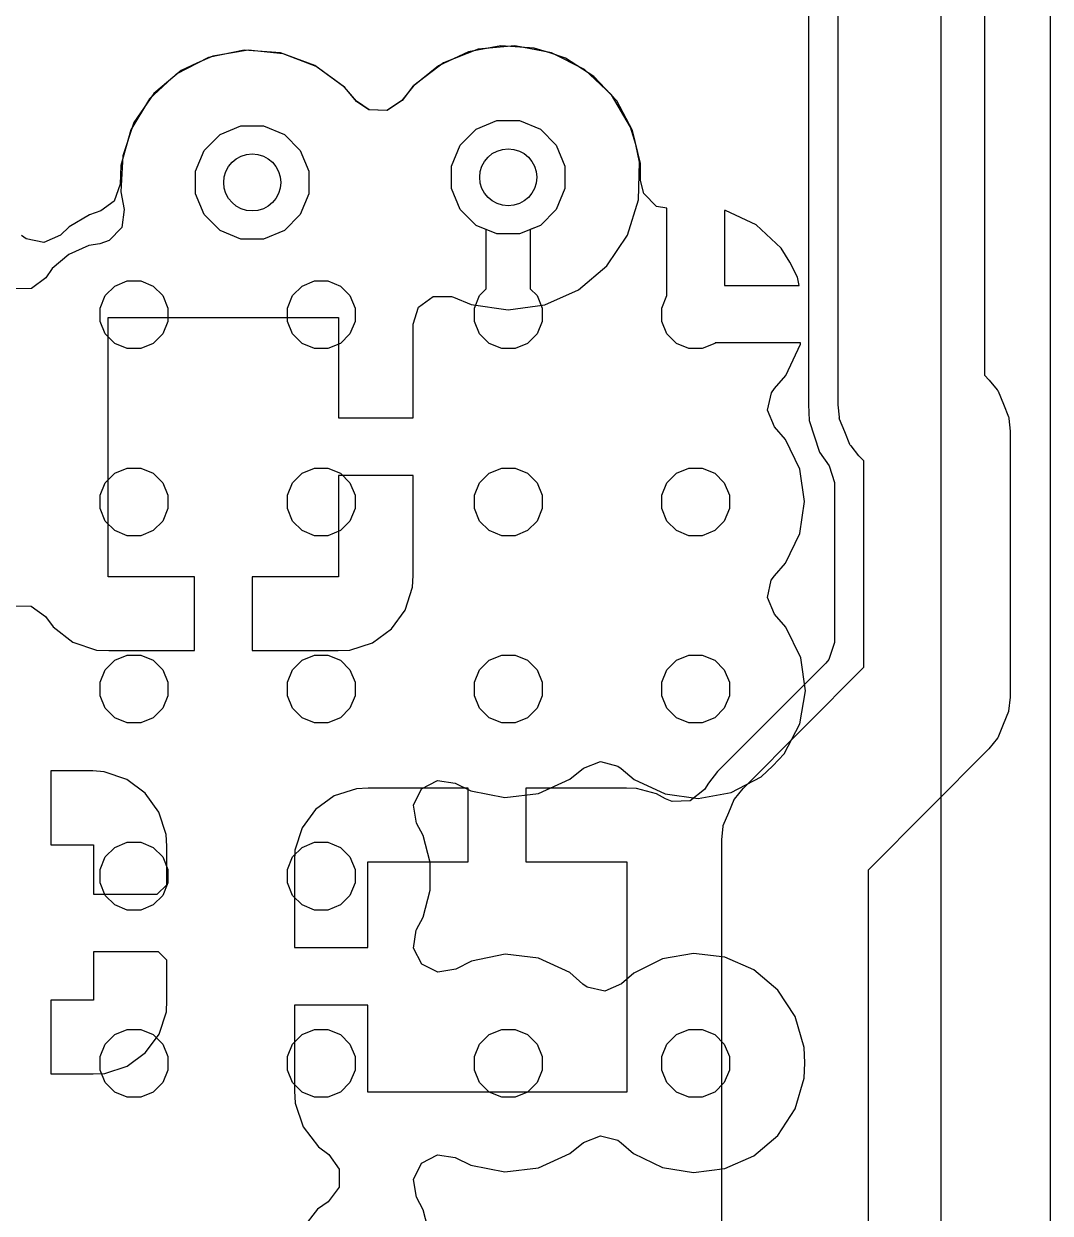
# Model space of a CAD drawing. Header units: inches. Extents: x 3.98 to 8.37, y -7.42 to -0.85.
# Drawn here: x 7.848 to 8.369, y -2.964 to -2.36 of the extents above; entities that cross this region are included whole.
import ezdxf

# ---------------------------------------------------------------- set-up
doc = ezdxf.new("R2010")
doc.units = ezdxf.units.IN
doc.header["$MEASUREMENT"] = 0
for name, color, linetype, true_color in [('Bottom Layer', 153, 'CONTINUOUS', 0x4d7fc4), ('Multi-Layer', 254, 'CONTINUOUS', 0xd0d2cd), ('Top Layer', 13, 'CONTINUOUS', 0xc83434)]:
    doc.layers.add(name, color=color, linetype=linetype, true_color=true_color)

msp = doc.modelspace()

# ---------------------------------------------------------------- linework, layer by layer
at = {"layer": 'Bottom Layer', "linetype": 'CONTINUOUS'}
for p, q in [((8.33576, -2.08725), (8.33576, -2.53808)), ((8.26151, -2.55315), (8.26151, -2.10263)), ((8.24647, -2.11473), (8.24647, -2.55298)), ((8.07874, -2.37261), (8.06123, -2.37949)), ((8.09747, -2.37088), (8.07874, -2.37261)), ((8.11595, -2.37442), (8.09747, -2.37088)), ((7.94406, -2.37623), (7.93594, -2.37966)), ((7.96198, -2.3732), (7.94406, -2.37623)), ((7.9798, -2.37497), (7.96198, -2.3732)), ((7.99653, -2.38138), (7.9798, -2.37497)), ((8.13271, -2.38296), (8.11595, -2.37442)), ((7.92807, -2.38351), (7.91419, -2.39515)), ((7.93594, -2.37966), (7.92807, -2.38351)), ((8.01117, -2.39211), (7.99653, -2.38138)), ((8.06123, -2.37949), (8.0461, -2.39114)), ((8.14643, -2.39583), (8.13271, -2.38296)), ((8.0461, -2.39114), (8.04009, -2.39873)), ((7.91419, -2.39515), (7.9041, -2.40991)), ((8.01712, -2.39913), (8.01117, -2.39211)), ((8.15616, -2.41223), (8.14643, -2.39583)), ((8.02328, -2.40345), (8.01712, -2.39913)), ((8.04009, -2.39873), (8.03245, -2.40382)), ((8.03245, -2.40382), (8.02328, -2.40345)), ((8.07777, -2.41329), (8.08835, -2.4089)), ((8.08835, -2.4089), (8.0998, -2.4089)), ((8.0998, -2.4089), (8.11038, -2.41329)), ((7.9041, -2.40991), (7.89837, -2.42684)), ((7.94783, -2.41592), (7.95841, -2.41154)), ((7.95841, -2.41154), (7.96986, -2.41154)), ((7.96986, -2.41154), (7.98044, -2.41592)), ((8.06968, -2.42138), (8.07777, -2.41329)), ((8.11038, -2.41329), (8.11847, -2.42138)), ((8.15875, -2.42098), (8.15616, -2.41223)), ((7.93974, -2.42401), (7.94783, -2.41592)), ((7.98044, -2.41592), (7.98853, -2.42401)), ((8.0653, -2.43196), (8.06968, -2.42138)), ((8.11847, -2.42138), (8.12285, -2.43196)), ((8.1607, -2.42995), (8.15875, -2.42098)), ((7.89837, -2.42684), (7.89741, -2.44499)), ((7.93535, -2.43459), (7.93974, -2.42401)), ((7.98853, -2.42401), (7.99291, -2.43459)), ((8.0653, -2.44341), (8.0653, -2.43196)), ((8.12285, -2.43196), (8.12285, -2.44341)), ((8.16024, -2.44906), (8.1607, -2.42995)), ((7.93535, -2.44604), (7.93535, -2.43459)), ((7.99291, -2.43459), (7.99291, -2.44604)), ((7.89741, -2.44499), (7.89908, -2.45407)), ((8.06968, -2.45399), (8.0653, -2.44341)), ((8.12285, -2.44341), (8.11847, -2.45399)), ((7.93974, -2.45662), (7.93535, -2.44604)), ((7.99291, -2.44604), (7.98853, -2.45662)), ((8.15457, -2.46698), (8.16024, -2.44906)), ((7.89908, -2.45407), (7.89787, -2.46317)), ((7.94783, -2.46471), (7.93974, -2.45662)), ((7.98853, -2.45662), (7.98044, -2.46471)), ((8.07777, -2.46208), (8.06968, -2.45399)), ((8.11847, -2.45399), (8.11038, -2.46208)), ((7.89787, -2.46317), (7.89154, -2.46982)), ((8.08835, -2.46646), (8.07777, -2.46208)), ((8.11038, -2.46208), (8.0998, -2.46646)), ((7.95841, -2.46909), (7.94783, -2.46471)), ((7.96986, -2.46909), (7.95841, -2.46909)), ((7.98044, -2.46471), (7.96986, -2.46909)), ((8.0998, -2.46646), (8.08835, -2.46646)), ((8.14416, -2.48261), (8.15457, -2.46698)), ((7.88123, -2.47232), (7.87108, -2.4768)), ((7.88683, -2.47142), (7.88123, -2.47232)), ((7.89154, -2.46982), (7.88683, -2.47142)), ((7.87108, -2.4768), (7.86263, -2.48399)), ((7.86263, -2.48399), (7.85938, -2.48864)), ((8.1298, -2.49473), (8.14416, -2.48261)), ((7.85938, -2.48864), (7.85206, -2.49418)), ((7.85206, -2.49418), (7.84288, -2.49435)), ((8.04859, -2.50357), (8.05601, -2.49818)), ((8.05601, -2.49818), (8.06519, -2.49818)), ((8.06519, -2.49818), (8.06626, -2.49857)), ((8.06626, -2.49857), (8.07519, -2.50225)), ((8.11265, -2.50239), (8.1298, -2.49473)), ((8.04575, -2.5123), (8.04859, -2.50357)), ((8.07519, -2.50225), (8.09404, -2.50498)), ((8.09404, -2.50498), (8.11265, -2.50239)), ((7.89105, -2.64049), (7.89105, -2.50894)), ((7.89105, -2.50894), (8.00798, -2.50894)), ((8.00798, -2.50894), (8.00798, -2.5598)), ((8.04575, -2.55985), (8.04575, -2.5123)), ((8.33576, -2.53808), (8.33825, -2.54064)), ((8.33825, -2.54064), (8.34221, -2.5456)), ((8.34221, -2.5456), (8.34251, -2.5459)), ((8.34251, -2.5459), (8.34257, -2.54606)), ((8.34257, -2.54606), (8.34279, -2.54633)), ((8.34279, -2.54633), (8.34538, -2.55283)), ((8.24647, -2.55298), (8.24674, -2.56119)), ((8.26213, -2.55947), (8.26151, -2.55315)), ((8.34538, -2.55283), (8.34805, -2.55928)), ((8.00798, -2.5598), (8.04526, -2.5598)), ((8.04526, -2.5598), (8.04575, -2.55985)), ((8.26212, -2.55989), (8.26213, -2.55947)), ((8.26219, -2.56005), (8.26212, -2.55989)), ((8.26222, -2.5604), (8.26219, -2.56005)), ((8.34805, -2.55928), (8.34809, -2.55963)), ((8.34809, -2.55963), (8.34815, -2.55979)), ((8.34815, -2.55979), (8.34814, -2.56021)), ((8.34814, -2.56021), (8.34877, -2.56653)), ((8.24674, -2.56119), (8.25209, -2.57724)), ((8.26489, -2.56685), (8.26222, -2.5604)), ((8.26748, -2.57335), (8.26489, -2.56685)), ((8.34877, -2.56653), (8.34877, -2.70166)), ((8.25209, -2.57724), (8.25694, -2.58418)), ((8.2677, -2.57362), (8.26748, -2.57335)), ((8.26776, -2.57378), (8.2677, -2.57362)), ((8.26806, -2.57408), (8.26776, -2.57378)), ((8.27202, -2.57904), (8.26806, -2.57408)), ((8.25694, -2.58418), (8.25962, -2.59269)), ((8.27451, -2.58161), (8.27202, -2.57904)), ((8.27451, -2.68635), (8.27451, -2.58161)), ((8.04526, -2.58904), (8.00798, -2.58904)), ((8.00798, -2.58904), (8.00798, -2.64049)), ((8.04575, -2.58899), (8.04526, -2.58904)), ((8.04575, -2.6399), (8.04575, -2.58899)), ((8.25962, -2.59269), (8.25962, -2.67381)), ((7.9349, -2.64049), (7.89105, -2.64049)), ((7.9349, -2.67796), (7.9349, -2.64049)), ((8.00798, -2.64049), (7.96413, -2.64049)), ((7.96413, -2.64049), (7.96413, -2.67796)), ((8.04552, -2.64584), (8.04575, -2.6399)), ((8.04176, -2.65741), (8.04552, -2.64584)), ((7.84276, -2.65526), (7.85194, -2.65535)), ((7.85194, -2.65535), (7.85922, -2.66071)), ((7.85922, -2.66071), (7.86304, -2.66597)), ((8.03479, -2.667), (8.04176, -2.65741)), ((7.86304, -2.66597), (7.87308, -2.67368)), ((8.0252, -2.67397), (8.03479, -2.667)), ((7.87308, -2.67368), (7.88511, -2.67772)), ((8.01363, -2.67773), (8.0252, -2.67397)), ((8.25962, -2.67381), (8.25678, -2.68254)), ((7.88511, -2.67772), (7.89134, -2.67796)), ((7.89134, -2.67796), (7.9349, -2.67796)), ((7.96413, -2.67796), (8.00769, -2.67796)), ((8.00769, -2.67796), (8.01363, -2.67773)), ((8.25527, -2.68431), (8.2028, -2.73679)), ((8.21332, -2.74791), (8.27451, -2.68635)), ((8.25678, -2.68254), (8.25527, -2.68431)), ((8.34877, -2.70166), (8.34807, -2.70868)), ((8.34805, -2.7089), (8.34531, -2.71553)), ((8.34806, -2.70882), (8.34805, -2.7089)), ((8.34807, -2.70879), (8.34806, -2.70882)), ((8.34807, -2.70868), (8.34807, -2.70879)), ((8.34531, -2.71553), (8.34257, -2.72219)), ((8.34243, -2.72236), (8.33797, -2.72783)), ((8.34251, -2.72228), (8.34243, -2.72236)), ((8.34252, -2.72225), (8.34251, -2.72228)), ((8.34257, -2.72219), (8.34252, -2.72225)), ((8.33797, -2.72783), (8.27678, -2.78939)), ((7.88328, -2.73909), (7.86182, -2.73909)), ((7.86182, -2.73909), (7.86182, -2.77657)), ((7.88898, -2.73945), (7.88328, -2.73909)), ((7.90039, -2.74338), (7.88898, -2.73945)), ((8.20036, -2.73937), (8.19568, -2.7453)), ((8.2028, -2.73679), (8.20036, -2.73937)), ((7.90985, -2.7504), (7.90039, -2.74338)), ((8.19568, -2.7453), (8.1936, -2.74847)), ((7.91674, -2.75995), (7.90985, -2.7504)), ((8.00572, -2.75177), (7.99631, -2.75861)), ((8.01707, -2.74809), (8.00572, -2.75177)), ((8.02289, -2.74786), (8.01707, -2.74809)), ((8.07376, -2.74786), (8.02289, -2.74786)), ((8.07376, -2.78519), (8.07376, -2.74786)), ((8.15407, -2.74786), (8.10299, -2.74786)), ((8.10299, -2.74786), (8.10299, -2.78519)), ((8.15923, -2.74791), (8.15407, -2.74786)), ((8.1693, -2.75062), (8.15923, -2.74791)), ((8.17382, -2.75321), (8.1693, -2.75062)), ((8.17727, -2.75464), (8.17382, -2.75321)), ((8.1936, -2.74847), (8.18644, -2.75421)), ((8.20598, -2.76022), (8.20872, -2.75355)), ((8.20872, -2.75355), (8.20877, -2.75349)), ((8.20877, -2.75349), (8.20879, -2.75346)), ((8.20879, -2.75346), (8.20886, -2.75338)), ((8.20886, -2.75338), (8.21332, -2.74791)), ((7.99631, -2.75861), (7.98947, -2.76802)), ((8.18644, -2.75421), (8.17727, -2.75464)), ((7.92051, -2.7714), (7.91674, -2.75995)), ((8.20324, -2.76684), (8.20598, -2.76022)), ((7.92078, -2.77721), (7.92051, -2.7714)), ((7.98947, -2.76802), (7.98579, -2.77936)), ((8.20253, -2.77408), (8.20322, -2.76706)), ((8.20322, -2.76695), (8.20323, -2.76691)), ((8.20322, -2.76706), (8.20322, -2.76695)), ((8.20323, -2.76691), (8.20324, -2.76684)), ((7.86182, -2.77657), (7.88352, -2.77657)), ((7.88352, -2.77657), (7.88352, -2.80171)), ((7.92078, -2.78519), (7.92078, -2.77721)), ((8.20253, -3.58778), (8.20253, -2.77408)), ((7.98579, -2.77936), (7.98556, -2.78519)), ((7.92078, -2.79685), (7.92078, -2.78519)), ((7.98556, -2.78519), (7.98556, -2.82875)), ((8.02275, -2.82875), (8.02275, -2.78519)), ((8.02275, -2.78519), (8.07376, -2.78519)), ((8.10299, -2.78519), (8.15429, -2.78519)), ((8.15429, -2.78519), (8.15429, -2.90212)), ((8.27678, -2.78939), (8.27678, -3.9833)), ((7.88352, -2.80171), (7.91592, -2.80171)), ((7.91592, -2.80171), (7.92078, -2.79685)), ((7.91651, -2.83094), (7.88352, -2.83094)), ((7.88352, -2.83094), (7.88352, -2.8555)), ((7.92078, -2.83521), (7.91651, -2.83094)), ((7.98556, -2.82875), (8.02275, -2.82875)), ((7.92078, -2.8555), (7.92078, -2.83521)), ((7.88352, -2.8555), (7.86182, -2.8555)), ((7.86182, -2.8555), (7.86182, -2.89283)), ((7.92055, -2.86132), (7.92078, -2.8555)), ((7.91687, -2.87267), (7.92055, -2.86132)), ((8.02275, -2.85798), (7.98556, -2.85798)), ((7.98556, -2.85798), (7.98556, -2.90149)), ((8.02275, -2.90212), (8.02275, -2.85798)), ((7.91003, -2.88208), (7.91687, -2.87267)), ((7.90062, -2.88891), (7.91003, -2.88208)), ((7.88928, -2.8926), (7.90062, -2.88891)), ((7.86182, -2.89283), (7.88345, -2.89283)), ((7.88345, -2.89283), (7.88928, -2.8926)), ((7.98556, -2.90149), (7.98584, -2.90767)), ((8.15429, -2.90212), (8.02275, -2.90212)), ((7.98584, -2.90767), (7.98996, -2.91973)), ((7.98996, -2.91973), (7.99768, -2.92986)), ((7.99768, -2.92986), (8.00292, -2.93373)), ((8.00292, -2.93373), (8.00826, -2.9412)), ((8.00826, -2.9412), (8.00819, -2.95038)), ((8.00819, -2.95038), (8.00273, -2.95776)), ((8.00258, -2.95787), (7.9973, -2.96154)), ((8.00273, -2.95776), (8.00258, -2.95787)), ((7.9973, -2.96154), (7.98959, -2.97144))]:
    msp.add_line(p, q, dxfattribs=at)
at = {"layer": 'Bottom Layer'}
for centre in [(7.96413, -2.44031), (8.09407, -2.43768)]:
    msp.add_circle(centre, 0.01447, dxfattribs=at)
at = {"layer": 'Multi-Layer', "linetype": 'CONTINUOUS'}
msp.add_line((8.36916, -1.24732), (8.36916, -7.02068), dxfattribs=at)
at = {"layer": 'Top Layer', "linetype": 'CONTINUOUS'}
for p, q in [((8.3137, -1.28305), (8.3137, -4.09746)), ((7.96007, -2.37316), (7.94197, -2.37681)), ((7.97848, -2.37456), (7.96007, -2.37316)), ((8.09033, -2.3709), (8.07382, -2.37397)), ((8.10729, -2.37205), (8.09033, -2.3709)), ((8.11519, -2.37441), (8.10729, -2.37205)), ((7.94197, -2.37681), (7.92554, -2.38525)), ((7.99583, -2.38091), (7.97848, -2.37456)), ((8.07382, -2.37397), (8.0586, -2.38105)), ((8.12305, -2.3772), (8.11519, -2.37441)), ((8.13757, -2.38645), (8.12305, -2.3772)), ((7.92554, -2.38525), (7.91202, -2.39782)), ((8.01099, -2.39186), (7.99583, -2.38091)), ((8.0586, -2.38105), (8.04545, -2.39183)), ((8.14911, -2.39891), (8.13757, -2.38645)), ((8.0171, -2.3991), (8.01099, -2.39186)), ((8.04545, -2.39183), (8.04018, -2.39862)), ((7.91202, -2.39782), (7.90242, -2.4136)), ((8.02342, -2.40349), (8.0171, -2.3991)), ((8.04018, -2.39862), (8.03259, -2.40378)), ((8.15713, -2.41389), (8.14911, -2.39891)), ((8.03259, -2.40378), (8.02342, -2.40349)), ((8.07777, -2.41329), (8.08835, -2.4089)), ((8.08835, -2.4089), (8.0998, -2.4089)), ((8.0998, -2.4089), (8.11038, -2.41329)), ((7.90242, -2.4136), (7.8974, -2.43163)), ((7.94783, -2.41592), (7.95841, -2.41154)), ((7.95841, -2.41154), (7.96986, -2.41154)), ((7.96986, -2.41154), (7.98044, -2.41592)), ((8.06968, -2.42138), (8.07777, -2.41329)), ((8.11038, -2.41329), (8.11847, -2.42138)), ((8.16114, -2.43063), (8.15713, -2.41389)), ((7.93974, -2.42401), (7.94783, -2.41592)), ((7.98044, -2.41592), (7.98853, -2.42401)), ((8.0653, -2.43196), (8.06968, -2.42138)), ((8.11847, -2.42138), (8.12285, -2.43196)), ((7.93535, -2.43459), (7.93974, -2.42401)), ((7.98853, -2.42401), (7.99291, -2.43459)), ((7.8974, -2.43163), (7.89713, -2.44111)), ((8.0653, -2.44341), (8.0653, -2.43196)), ((8.12285, -2.43196), (8.12285, -2.44341)), ((8.16122, -2.43936), (8.16114, -2.43063)), ((7.93535, -2.44604), (7.93535, -2.43459)), ((7.99291, -2.43459), (7.99291, -2.44604)), ((8.16284, -2.44596), (8.16122, -2.43936)), ((7.89713, -2.44111), (7.89404, -2.44975)), ((8.06968, -2.45399), (8.0653, -2.44341)), ((8.12285, -2.44341), (8.11847, -2.45399)), ((7.89404, -2.44975), (7.88723, -2.45468)), ((7.93974, -2.45662), (7.93535, -2.44604)), ((7.99291, -2.44604), (7.98853, -2.45662)), ((8.16933, -2.45245), (8.16284, -2.44596)), ((7.88154, -2.45669), (7.87118, -2.46291)), ((7.88723, -2.45468), (7.88154, -2.45669)), ((7.94783, -2.46471), (7.93974, -2.45662)), ((7.98853, -2.45662), (7.98044, -2.46471)), ((8.07777, -2.46208), (8.06968, -2.45399)), ((8.11847, -2.45399), (8.11038, -2.46208)), ((8.17461, -2.45329), (8.16933, -2.45245)), ((8.17461, -2.49257), (8.17461, -2.45329)), ((8.20441, -2.45458), (8.20384, -2.45451)), ((8.20384, -2.45451), (8.20384, -2.49257)), ((8.21991, -2.46178), (8.20441, -2.45458)), ((7.87118, -2.46291), (7.86672, -2.46699)), ((8.08293, -2.46422), (8.07777, -2.46208)), ((8.11038, -2.46208), (8.10522, -2.46422)), ((8.23261, -2.47363), (8.21991, -2.46178)), ((7.84937, -2.46894), (7.84697, -2.46724)), ((7.85837, -2.47078), (7.84937, -2.46894)), ((7.86672, -2.46699), (7.85837, -2.47078)), ((7.95841, -2.46909), (7.94783, -2.46471)), ((7.96986, -2.46909), (7.95841, -2.46909)), ((7.98044, -2.46471), (7.96986, -2.46909)), ((8.08293, -2.49437), (8.08293, -2.46422)), ((8.10522, -2.46422), (8.10522, -2.49422)), ((8.23692, -2.48081), (8.23261, -2.47363)), ((8.24082, -2.48832), (8.23692, -2.48081)), ((7.88955, -2.49773), (7.89439, -2.49289)), ((7.89439, -2.49289), (7.90071, -2.49027)), ((7.90071, -2.49027), (7.90755, -2.49027)), ((7.90755, -2.49027), (7.91388, -2.49289)), ((7.91388, -2.49289), (7.91872, -2.49773)), ((7.98456, -2.49773), (7.9894, -2.49289)), ((7.9894, -2.49289), (7.99572, -2.49027)), ((7.99572, -2.49027), (8.00256, -2.49027)), ((8.00256, -2.49027), (8.00888, -2.49289)), ((8.00888, -2.49289), (8.01372, -2.49773)), ((8.17461, -2.49769), (8.17461, -2.49257)), ((8.20384, -2.49257), (8.24169, -2.49257)), ((8.24169, -2.49257), (8.24082, -2.48832)), ((7.88693, -2.50406), (7.88955, -2.49773)), ((7.91872, -2.49773), (7.92134, -2.50406)), ((7.98194, -2.50406), (7.98456, -2.49773)), ((8.01372, -2.49773), (8.01634, -2.50406)), ((8.07694, -2.50406), (8.07956, -2.49773)), ((8.07956, -2.49773), (8.08293, -2.49437)), ((8.10522, -2.49422), (8.10873, -2.49773)), ((8.10873, -2.49773), (8.11135, -2.50406)), ((8.17195, -2.50406), (8.17457, -2.49773)), ((8.17457, -2.49773), (8.17461, -2.49769)), ((7.88693, -2.5109), (7.88693, -2.50406)), ((7.92134, -2.50406), (7.92134, -2.5109)), ((7.98194, -2.5109), (7.98194, -2.50406)), ((8.01634, -2.50406), (8.01634, -2.5109)), ((8.07694, -2.5109), (8.07694, -2.50406)), ((8.11135, -2.50406), (8.11135, -2.5109)), ((8.17195, -2.5109), (8.17195, -2.50406)), ((7.88955, -2.51722), (7.88693, -2.5109)), ((7.92134, -2.5109), (7.91872, -2.51722)), ((7.98456, -2.51722), (7.98194, -2.5109)), ((8.01634, -2.5109), (8.01372, -2.51722)), ((8.07956, -2.51722), (8.07694, -2.5109)), ((8.11135, -2.5109), (8.10873, -2.51722)), ((8.17457, -2.51722), (8.17195, -2.5109)), ((7.89439, -2.52206), (7.88955, -2.51722)), ((7.91872, -2.51722), (7.91388, -2.52206)), ((7.9894, -2.52206), (7.98456, -2.51722)), ((8.01372, -2.51722), (8.00888, -2.52206)), ((8.0844, -2.52206), (8.07956, -2.51722)), ((8.10873, -2.51722), (8.10389, -2.52206)), ((8.17941, -2.52206), (8.17457, -2.51722)), ((7.90071, -2.52468), (7.89439, -2.52206)), ((7.91388, -2.52206), (7.90755, -2.52468)), ((7.99572, -2.52468), (7.9894, -2.52206)), ((8.00888, -2.52206), (8.00256, -2.52468)), ((8.09073, -2.52468), (8.0844, -2.52206)), ((8.10389, -2.52206), (8.09757, -2.52468)), ((8.18573, -2.52468), (8.17941, -2.52206)), ((8.1989, -2.52206), (8.19258, -2.52468)), ((8.19916, -2.5218), (8.1989, -2.52206)), ((8.24243, -2.5218), (8.19916, -2.5218)), ((8.23501, -2.53825), (8.24235, -2.52245)), ((8.24235, -2.52245), (8.24243, -2.5218)), ((7.90755, -2.52468), (7.90071, -2.52468)), ((8.00256, -2.52468), (7.99572, -2.52468)), ((8.09757, -2.52468), (8.09073, -2.52468)), ((8.19258, -2.52468), (8.18573, -2.52468)), ((8.22919, -2.54493), (8.23501, -2.53825)), ((8.22559, -2.55597), (8.22766, -2.54703)), ((8.22766, -2.54703), (8.22919, -2.54493)), ((8.22917, -2.56442), (8.22559, -2.55597)), ((8.23474, -2.57084), (8.22917, -2.56442)), ((8.242, -2.58591), (8.23474, -2.57084)), ((7.88955, -2.59274), (7.89439, -2.5879)), ((7.89439, -2.5879), (7.90071, -2.58528)), ((7.90071, -2.58528), (7.90755, -2.58528)), ((7.90755, -2.58528), (7.91388, -2.5879)), ((7.91388, -2.5879), (7.91872, -2.59274)), ((7.98456, -2.59274), (7.9894, -2.5879)), ((7.9894, -2.5879), (7.99572, -2.58528)), ((7.99572, -2.58528), (8.00256, -2.58528)), ((8.00256, -2.58528), (8.00888, -2.5879)), ((8.00888, -2.5879), (8.01372, -2.59274)), ((8.07956, -2.59274), (8.0844, -2.5879)), ((8.0844, -2.5879), (8.09073, -2.58528)), ((8.09073, -2.58528), (8.09757, -2.58528)), ((8.09757, -2.58528), (8.10389, -2.5879)), ((8.10389, -2.5879), (8.10873, -2.59274)), ((8.17457, -2.59274), (8.17941, -2.5879)), ((8.17941, -2.5879), (8.18573, -2.58528)), ((8.18573, -2.58528), (8.19258, -2.58528)), ((8.19258, -2.58528), (8.1989, -2.5879)), ((8.1989, -2.5879), (8.20374, -2.59274)), ((8.24446, -2.60219), (8.242, -2.58591)), ((7.88693, -2.59906), (7.88955, -2.59274)), ((7.91872, -2.59274), (7.92134, -2.59906)), ((7.98194, -2.59906), (7.98456, -2.59274)), ((8.01372, -2.59274), (8.01634, -2.59906)), ((8.07694, -2.59906), (8.07956, -2.59274)), ((8.10873, -2.59274), (8.11135, -2.59906)), ((8.17195, -2.59906), (8.17457, -2.59274)), ((8.20374, -2.59274), (8.20636, -2.59906)), ((7.88693, -2.60591), (7.88693, -2.59906)), ((7.92134, -2.59906), (7.92134, -2.60591)), ((7.98194, -2.60591), (7.98194, -2.59906)), ((8.01634, -2.59906), (8.01634, -2.60591)), ((8.07694, -2.60591), (8.07694, -2.59906)), ((8.11135, -2.59906), (8.11135, -2.60591)), ((8.17195, -2.60591), (8.17195, -2.59906)), ((8.20636, -2.59906), (8.20636, -2.60591)), ((8.242, -2.61848), (8.24446, -2.60219)), ((7.88955, -2.61223), (7.88693, -2.60591)), ((7.92134, -2.60591), (7.91872, -2.61223)), ((7.98456, -2.61223), (7.98194, -2.60591)), ((8.01634, -2.60591), (8.01372, -2.61223)), ((8.07956, -2.61223), (8.07694, -2.60591)), ((8.11135, -2.60591), (8.10873, -2.61223)), ((8.17457, -2.61223), (8.17195, -2.60591)), ((8.20636, -2.60591), (8.20374, -2.61223)), ((7.89439, -2.61707), (7.88955, -2.61223)), ((7.91872, -2.61223), (7.91388, -2.61707)), ((7.9894, -2.61707), (7.98456, -2.61223)), ((8.01372, -2.61223), (8.00888, -2.61707)), ((8.0844, -2.61707), (8.07956, -2.61223)), ((8.10873, -2.61223), (8.10389, -2.61707)), ((8.17941, -2.61707), (8.17457, -2.61223)), ((8.20374, -2.61223), (8.1989, -2.61707)), ((7.90071, -2.61969), (7.89439, -2.61707)), ((7.90755, -2.61969), (7.90071, -2.61969)), ((7.91388, -2.61707), (7.90755, -2.61969)), ((7.99572, -2.61969), (7.9894, -2.61707)), ((8.00256, -2.61969), (7.99572, -2.61969)), ((8.00888, -2.61707), (8.00256, -2.61969)), ((8.09073, -2.61969), (8.0844, -2.61707)), ((8.09757, -2.61969), (8.09073, -2.61969)), ((8.10389, -2.61707), (8.09757, -2.61969)), ((8.18573, -2.61969), (8.17941, -2.61707)), ((8.19258, -2.61969), (8.18573, -2.61969)), ((8.1989, -2.61707), (8.19258, -2.61969)), ((8.23474, -2.63354), (8.242, -2.61848)), ((8.22917, -2.63996), (8.23474, -2.63354)), ((8.2256, -2.65109), (8.2276, -2.64213)), ((8.2276, -2.64213), (8.22917, -2.63996)), ((8.22924, -2.65952), (8.2256, -2.65109)), ((8.23504, -2.66609), (8.22924, -2.65952)), ((8.24253, -2.6816), (8.23504, -2.66609)), ((7.89439, -2.68291), (7.90071, -2.68029)), ((7.90071, -2.68029), (7.90755, -2.68029)), ((7.90755, -2.68029), (7.91388, -2.68291)), ((7.9894, -2.68291), (7.99572, -2.68029)), ((7.99572, -2.68029), (8.00256, -2.68029)), ((8.00256, -2.68029), (8.00888, -2.68291)), ((8.0844, -2.68291), (8.09073, -2.68029)), ((8.09073, -2.68029), (8.09757, -2.68029)), ((8.09757, -2.68029), (8.10389, -2.68291)), ((8.17941, -2.68291), (8.18573, -2.68029)), ((8.18573, -2.68029), (8.19258, -2.68029)), ((8.19258, -2.68029), (8.1989, -2.68291)), ((7.88955, -2.68775), (7.89439, -2.68291)), ((7.91388, -2.68291), (7.91872, -2.68775)), ((7.98456, -2.68775), (7.9894, -2.68291)), ((8.00888, -2.68291), (8.01372, -2.68775)), ((8.07956, -2.68775), (8.0844, -2.68291)), ((8.10389, -2.68291), (8.10873, -2.68775)), ((8.17457, -2.68775), (8.17941, -2.68291)), ((8.1989, -2.68291), (8.20374, -2.68775)), ((8.2449, -2.69838), (8.24253, -2.6816)), ((7.88693, -2.69407), (7.88955, -2.68775)), ((7.91872, -2.68775), (7.92134, -2.69407)), ((7.98194, -2.69407), (7.98456, -2.68775)), ((8.01372, -2.68775), (8.01634, -2.69407)), ((8.07694, -2.69407), (8.07956, -2.68775)), ((8.10873, -2.68775), (8.11135, -2.69407)), ((8.17195, -2.69407), (8.17457, -2.68775)), ((8.20374, -2.68775), (8.20636, -2.69407)), ((7.88693, -2.70091), (7.88693, -2.69407)), ((7.92134, -2.69407), (7.92134, -2.70091)), ((7.98194, -2.70091), (7.98194, -2.69407)), ((8.01634, -2.69407), (8.01634, -2.70091)), ((8.07694, -2.70091), (8.07694, -2.69407)), ((8.11135, -2.69407), (8.11135, -2.70091)), ((8.17195, -2.70091), (8.17195, -2.69407)), ((8.20636, -2.69407), (8.20636, -2.70091)), ((8.24203, -2.71507), (8.2449, -2.69838)), ((7.88955, -2.70724), (7.88693, -2.70091)), ((7.92134, -2.70091), (7.91872, -2.70724)), ((7.98456, -2.70724), (7.98194, -2.70091)), ((8.01634, -2.70091), (8.01372, -2.70724)), ((8.07956, -2.70724), (8.07694, -2.70091)), ((8.11135, -2.70091), (8.10873, -2.70724)), ((8.17457, -2.70724), (8.17195, -2.70091)), ((8.20636, -2.70091), (8.20374, -2.70724)), ((7.89439, -2.71208), (7.88955, -2.70724)), ((7.91872, -2.70724), (7.91388, -2.71208)), ((7.9894, -2.71208), (7.98456, -2.70724)), ((8.01372, -2.70724), (8.00888, -2.71208)), ((8.0844, -2.71208), (8.07956, -2.70724)), ((8.10873, -2.70724), (8.10389, -2.71208)), ((8.17941, -2.71208), (8.17457, -2.70724)), ((8.20374, -2.70724), (8.1989, -2.71208)), ((7.90071, -2.71469), (7.89439, -2.71208)), ((7.90755, -2.71469), (7.90071, -2.71469)), ((7.91388, -2.71208), (7.90755, -2.71469)), ((7.99572, -2.71469), (7.9894, -2.71208)), ((8.00256, -2.71469), (7.99572, -2.71469)), ((8.00888, -2.71208), (8.00256, -2.71469)), ((8.09073, -2.71469), (8.0844, -2.71208)), ((8.09757, -2.71469), (8.09073, -2.71469)), ((8.10389, -2.71208), (8.09757, -2.71469)), ((8.18573, -2.71469), (8.17941, -2.71208)), ((8.19258, -2.71469), (8.18573, -2.71469)), ((8.1989, -2.71208), (8.19258, -2.71469)), ((8.23407, -2.73035), (8.24203, -2.71507)), ((8.13228, -2.73763), (8.14082, -2.73426)), ((8.14082, -2.73426), (8.1497, -2.73656)), ((8.22839, -2.73641), (8.23407, -2.73035)), ((8.12539, -2.7433), (8.13228, -2.73763)), ((8.1497, -2.73656), (8.15137, -2.73779)), ((8.15137, -2.73779), (8.15803, -2.74348)), ((8.22239, -2.74208), (8.22839, -2.73641)), ((8.04997, -2.74822), (8.05809, -2.74395)), ((8.05809, -2.74395), (8.06717, -2.74527)), ((8.06717, -2.74527), (8.06719, -2.74528)), ((8.06719, -2.74528), (8.07516, -2.74922)), ((8.10942, -2.7505), (8.12539, -2.7433)), ((8.15803, -2.74348), (8.17364, -2.75077)), ((8.20716, -2.75003), (8.22239, -2.74208)), ((8.04591, -2.75646), (8.04997, -2.74822)), ((8.07516, -2.74922), (8.09233, -2.75251)), ((8.09233, -2.75251), (8.10942, -2.7505)), ((8.17364, -2.75077), (8.19046, -2.75299)), ((8.19046, -2.75299), (8.20716, -2.75003)), ((8.04746, -2.7655), (8.04591, -2.75646)), ((8.05082, -2.77188), (8.04746, -2.7655)), ((7.89439, -2.77791), (7.90071, -2.7753)), ((7.90071, -2.7753), (7.90755, -2.7753)), ((7.90755, -2.7753), (7.91388, -2.77791)), ((7.9894, -2.77791), (7.99572, -2.7753)), ((7.99572, -2.7753), (8.00256, -2.7753)), ((8.00256, -2.7753), (8.00888, -2.77791)), ((8.05443, -2.7856), (8.05082, -2.77188)), ((7.88693, -2.78908), (7.88955, -2.78275)), ((7.88955, -2.78275), (7.89439, -2.77791)), ((7.91388, -2.77791), (7.91872, -2.78275)), ((7.91872, -2.78275), (7.92134, -2.78908)), ((7.98194, -2.78908), (7.98456, -2.78275)), ((7.98456, -2.78275), (7.9894, -2.77791)), ((8.00888, -2.77791), (8.01372, -2.78275)), ((8.01372, -2.78275), (8.01634, -2.78908)), ((7.88693, -2.79592), (7.88693, -2.78908)), ((7.92134, -2.78908), (7.92134, -2.79592)), ((7.98194, -2.79592), (7.98194, -2.78908)), ((8.01634, -2.78908), (8.01634, -2.79592)), ((8.05443, -2.79954), (8.05443, -2.7856)), ((7.88955, -2.80224), (7.88693, -2.79592)), ((7.92134, -2.79592), (7.91872, -2.80224)), ((7.98456, -2.80224), (7.98194, -2.79592)), ((8.01634, -2.79592), (8.01372, -2.80224)), ((8.05082, -2.81326), (8.05443, -2.79954)), ((7.89439, -2.80708), (7.88955, -2.80224)), ((7.90071, -2.8097), (7.89439, -2.80708)), ((7.91388, -2.80708), (7.90755, -2.8097)), ((7.91872, -2.80224), (7.91388, -2.80708)), ((7.9894, -2.80708), (7.98456, -2.80224)), ((7.99572, -2.8097), (7.9894, -2.80708)), ((8.00888, -2.80708), (8.00256, -2.8097)), ((8.01372, -2.80224), (8.00888, -2.80708)), ((7.90755, -2.8097), (7.90071, -2.8097)), ((8.00256, -2.8097), (7.99572, -2.8097)), ((8.04746, -2.81964), (8.05082, -2.81326)), ((8.04595, -2.829), (8.04732, -2.81992)), ((8.04732, -2.81992), (8.04746, -2.81964)), ((8.05019, -2.83714), (8.04595, -2.829)), ((8.09246, -2.8321), (8.07535, -2.83562)), ((8.10949, -2.83409), (8.09246, -2.8321)), ((8.18807, -2.83179), (8.1723, -2.83452)), ((8.20397, -2.83369), (8.18807, -2.83179)), ((8.0584, -2.84124), (8.05019, -2.83714)), ((8.07535, -2.83562), (8.06745, -2.83973)), ((8.12529, -2.84143), (8.10949, -2.83409)), ((8.1723, -2.83452), (8.15773, -2.84179)), ((8.21866, -2.84008), (8.20397, -2.83369)), ((8.06745, -2.83973), (8.0584, -2.84124)), ((8.13196, -2.84725), (8.12529, -2.84143)), ((8.15773, -2.84179), (8.1515, -2.84723)), ((8.2309, -2.85041), (8.21866, -2.84008)), ((8.13412, -2.84881), (8.13196, -2.84725)), ((8.14306, -2.85085), (8.13412, -2.84881)), ((8.1515, -2.84723), (8.14306, -2.85085)), ((8.23966, -2.86381), (8.2309, -2.85041)), ((8.24428, -2.87941), (8.23966, -2.86381)), ((7.88955, -2.87776), (7.89439, -2.87292)), ((7.89439, -2.87292), (7.90071, -2.8703)), ((7.90071, -2.8703), (7.90755, -2.8703)), ((7.90755, -2.8703), (7.91388, -2.87292)), ((7.91388, -2.87292), (7.91872, -2.87776)), ((7.98456, -2.87776), (7.9894, -2.87292)), ((7.9894, -2.87292), (7.99572, -2.8703)), ((7.99572, -2.8703), (8.00256, -2.8703)), ((8.00256, -2.8703), (8.00888, -2.87292)), ((8.00888, -2.87292), (8.01372, -2.87776)), ((8.07956, -2.87776), (8.0844, -2.87292)), ((8.0844, -2.87292), (8.09073, -2.8703)), ((8.09073, -2.8703), (8.09757, -2.8703)), ((8.09757, -2.8703), (8.10389, -2.87292)), ((8.10389, -2.87292), (8.10873, -2.87776)), ((8.17457, -2.87776), (8.17941, -2.87292)), ((8.17941, -2.87292), (8.18573, -2.8703)), ((8.18573, -2.8703), (8.19258, -2.8703)), ((8.19258, -2.8703), (8.1989, -2.87292)), ((8.1989, -2.87292), (8.20374, -2.87776)), ((7.88693, -2.88408), (7.88955, -2.87776)), ((7.91872, -2.87776), (7.92134, -2.88408)), ((7.98194, -2.88408), (7.98456, -2.87776)), ((8.01372, -2.87776), (8.01634, -2.88408)), ((8.07694, -2.88408), (8.07956, -2.87776)), ((8.10873, -2.87776), (8.11135, -2.88408)), ((8.17195, -2.88408), (8.17457, -2.87776)), ((8.20374, -2.87776), (8.20636, -2.88408)), ((8.24453, -2.88727), (8.24428, -2.87941)), ((7.88693, -2.89093), (7.88693, -2.88408)), ((7.92134, -2.88408), (7.92134, -2.89093)), ((7.98194, -2.89093), (7.98194, -2.88408)), ((8.01634, -2.88408), (8.01634, -2.89093)), ((8.07694, -2.89093), (8.07694, -2.88408)), ((8.11135, -2.88408), (8.11135, -2.89093)), ((8.17195, -2.89093), (8.17195, -2.88408)), ((8.20636, -2.88408), (8.20636, -2.89093)), ((7.88955, -2.89725), (7.88693, -2.89093)), ((7.92134, -2.89093), (7.91872, -2.89725)), ((7.98456, -2.89725), (7.98194, -2.89093)), ((8.01634, -2.89093), (8.01372, -2.89725)), ((8.07956, -2.89725), (8.07694, -2.89093)), ((8.11135, -2.89093), (8.10873, -2.89725)), ((8.17457, -2.89725), (8.17195, -2.89093)), ((8.20636, -2.89093), (8.20374, -2.89725)), ((8.24435, -2.89508), (8.24453, -2.88727)), ((7.89439, -2.90209), (7.88955, -2.89725)), ((7.91872, -2.89725), (7.91388, -2.90209)), ((7.9894, -2.90209), (7.98456, -2.89725)), ((8.01372, -2.89725), (8.00888, -2.90209)), ((8.0844, -2.90209), (8.07956, -2.89725)), ((8.10873, -2.89725), (8.10389, -2.90209)), ((8.17941, -2.90209), (8.17457, -2.89725)), ((8.20374, -2.89725), (8.1989, -2.90209)), ((8.23975, -2.91066), (8.24435, -2.89508)), ((7.90071, -2.90471), (7.89439, -2.90209)), ((7.91388, -2.90209), (7.90755, -2.90471)), ((7.99572, -2.90471), (7.9894, -2.90209)), ((8.00888, -2.90209), (8.00256, -2.90471)), ((8.09073, -2.90471), (8.0844, -2.90209)), ((8.10389, -2.90209), (8.09757, -2.90471)), ((8.18573, -2.90471), (8.17941, -2.90209)), ((8.1989, -2.90209), (8.19258, -2.90471)), ((7.90755, -2.90471), (7.90071, -2.90471)), ((8.00256, -2.90471), (7.99572, -2.90471)), ((8.09757, -2.90471), (8.09073, -2.90471)), ((8.19258, -2.90471), (8.18573, -2.90471)), ((8.23099, -2.92411), (8.23975, -2.91066)), ((8.12539, -2.93332), (8.13228, -2.92764)), ((8.13228, -2.92764), (8.14082, -2.92428)), ((8.14082, -2.92428), (8.1497, -2.92658)), ((8.1497, -2.92658), (8.15139, -2.92783)), ((8.15139, -2.92783), (8.15768, -2.93323)), ((8.21877, -2.9345), (8.23099, -2.92411)), ((8.04997, -2.93824), (8.05809, -2.93397)), ((8.05809, -2.93397), (8.06717, -2.93528)), ((8.10942, -2.94052), (8.12539, -2.93332)), ((8.15768, -2.93323), (8.17233, -2.94036)), ((8.20408, -2.94097), (8.21877, -2.9345)), ((8.04591, -2.94647), (8.04997, -2.93824)), ((8.06717, -2.93528), (8.06719, -2.93529)), ((8.06719, -2.93529), (8.07516, -2.93924)), ((8.07516, -2.93924), (8.09233, -2.94253)), ((8.09233, -2.94253), (8.10942, -2.94052)), ((8.17233, -2.94036), (8.18816, -2.94298)), ((8.04746, -2.95552), (8.04591, -2.94647)), ((8.18816, -2.94298), (8.20408, -2.94097)), ((8.05082, -2.9619), (8.04746, -2.95552)), ((8.05443, -2.97561), (8.05082, -2.9619))]:
    msp.add_line(p, q, dxfattribs=at)
at = {"layer": 'Top Layer'}
for centre in [(7.96413, -2.44031), (8.09407, -2.43768)]:
    msp.add_circle(centre, 0.01447, dxfattribs=at)

doc.saveas('drawing.dxf')
